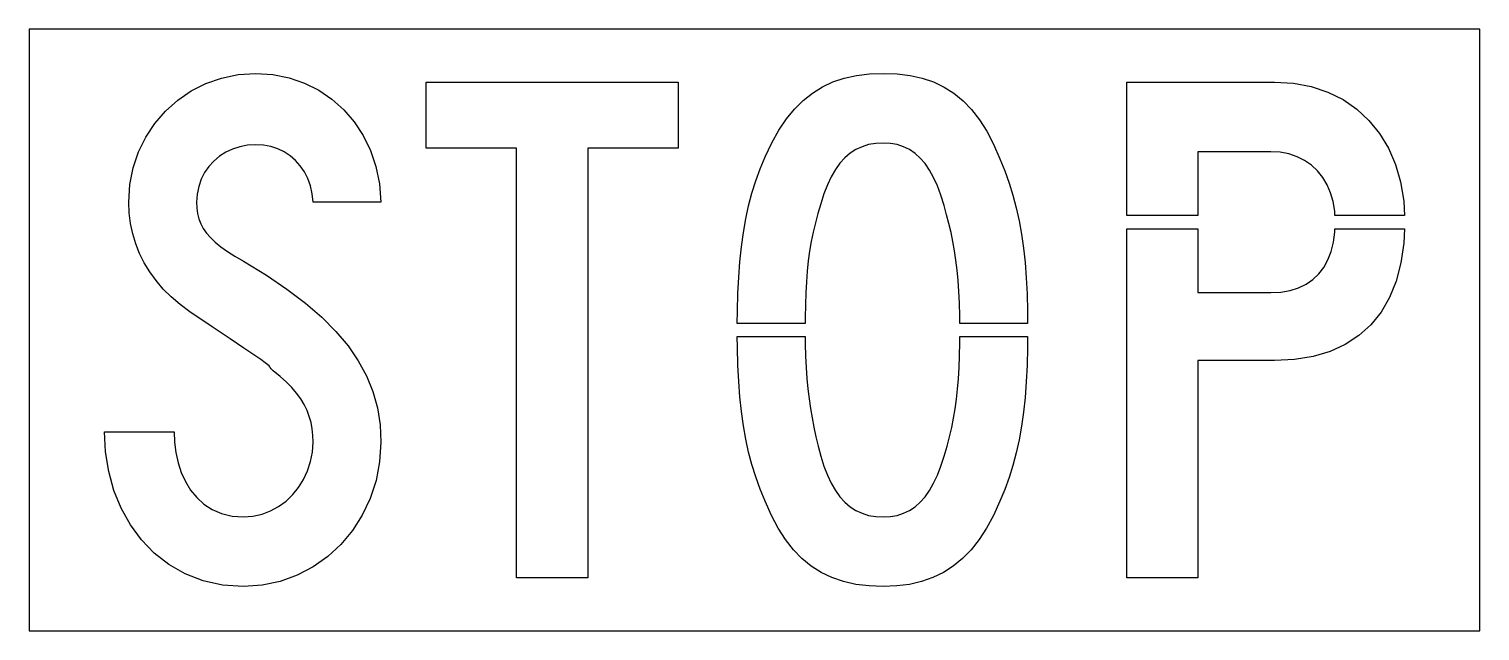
# Model space of a CAD drawing. Extents: x 0 to 82, y 0 to 34.
import ezdxf

# ---------------------------------------------------------------- set-up
doc = ezdxf.new("R2010")
doc.units = 0
doc.layers.add('CUT', color=7, linetype='Continuous')
doc.layers.add('OUTSIDE', color=1, linetype='Continuous')

msp = doc.modelspace()

# ---------------------------------------------------------------- linework, layer by layer
at = {"layer": 'CUT'}
for points in [[(19.2808, 7.4828), (18.8356, 6.5392), (18.2812, 5.674), (17.626, 4.89), (16.884, 4.204), (16.058, 3.6188), (15.162, 3.1484), (14.2016, 2.7984), (13.1852, 2.5828), (12.1268, 2.51), (10.9396, 2.594), (9.8364, 2.8348), (8.8256, 3.2268), (7.9044, 3.7504), (7.0784, 4.3944), (6.3532, 5.1504), (5.7288, 5.9988), (5.2108, 6.934), (4.802, 7.9392), (4.508, 9.0004), (4.326, 10.1092), (4.2644, 11.2516), (8.1956, 11.2516), (8.2208, 10.6636), (8.2964, 10.0784), (8.4224, 9.5044), (8.6044, 8.9556), (8.8368, 8.4376), (9.128, 7.9616), (9.478, 7.5332), (9.884, 7.1636), (10.3516, 6.8584), (10.878, 6.6316), (11.4716, 6.4888), (12.1268, 6.4384), (12.656, 6.4776), (13.1684, 6.5952), (13.65, 6.78), (14.1036, 7.032), (14.5236, 7.34), (14.9016, 7.704), (15.2348, 8.1128), (15.5176, 8.5636), (15.7444, 9.0508), (15.9152, 9.566), (16.0188, 10.1064), (16.0552, 10.6636), (16.044, 11.0472), (16.0048, 11.4196), (15.9376, 11.7752), (15.8396, 12.1224), (15.7136, 12.4584), (15.5512, 12.7888), (15.3552, 13.1108), (15.1228, 13.4272), (14.854, 13.7436), (14.5432, 14.0572), (14.1904, 14.3736), (13.7956, 14.69), (13.6892, 14.8076), (13.636, 14.8776), (13.6108, 14.9224), (13.5772, 14.9672), (13.5016, 15.0344), (13.3532, 15.1464), (13.0984, 15.3256), (12.7036, 15.5944), (12.138, 15.9752), (11.368, 16.496), (10.3572, 17.1736), (9.0804, 18.0304), (8.5372, 18.4364), (8.0416, 18.8648), (7.588, 19.3156), (7.1848, 19.7888), (6.8264, 20.2816), (6.5128, 20.794), (6.2468, 21.326), (6.0312, 21.8748), (5.8604, 22.4376), (5.74, 23.02), (5.6644, 23.6136), (5.642, 24.2212), (5.7064, 25.2096), (5.894, 26.1588), (6.1964, 27.0576), (6.6052, 27.8948), (7.1148, 28.6704), (7.7168, 29.3676), (8.4028, 29.9808), (9.1644, 30.5016), (9.9932, 30.9216), (10.8836, 31.2324), (11.8272, 31.4256), (12.8128, 31.49), (13.776, 31.4284), (14.6944, 31.2464), (15.5624, 30.9496), (16.3716, 30.5464), (17.1164, 30.0396), (17.7856, 29.4404), (18.3792, 28.7516), (18.8832, 27.9844), (19.292, 27.1388), (19.6028, 26.226), (19.8016, 25.2516), (19.8856, 24.2212), (16.0552, 24.2212), (16.0048, 24.6972), (15.904, 25.1424), (15.7556, 25.5568), (15.5652, 25.9348), (15.33, 26.2764), (15.0612, 26.5788), (14.756, 26.8392), (14.4172, 27.0604), (14.0532, 27.234), (13.6612, 27.36), (13.2468, 27.4356), (12.8128, 27.4636), (12.3564, 27.4356), (11.9168, 27.3516), (11.5024, 27.22), (11.1188, 27.038), (10.7632, 26.8112), (10.444, 26.5424), (10.1612, 26.2344), (9.9232, 25.89), (9.7328, 25.5148), (9.59, 25.1088), (9.5032, 24.6776), (9.4724, 24.2212), (9.4864, 23.888), (9.5256, 23.5772), (9.5984, 23.286), (9.702, 23.006), (9.8448, 22.7372), (10.0268, 22.4768), (10.2508, 22.222), (10.5196, 21.9644), (10.8416, 21.7068), (11.2112, 21.4408), (11.6396, 21.1692), (12.1268, 20.8808), (13.412, 20.0968), (14.5768, 19.3128), (15.6184, 18.5232), (16.5396, 17.7308), (17.3432, 16.9244), (18.032, 16.104), (18.6088, 15.264), (19.0764, 14.4044), (19.4348, 13.5168), (19.6868, 12.6012), (19.838, 11.6492), (19.8856, 10.6636), (19.8156, 9.552), (19.6112, 8.4908)], [(52.5028, 19.7972), (52.4496, 20.3824), (52.3824, 20.9424), (52.3012, 21.4772), (52.2088, 21.998), (52.1052, 22.5076), (51.9876, 23.0088), (51.8588, 23.5128), (51.7188, 24.0252), (51.5368, 24.6104), (51.3408, 25.1396), (51.1252, 25.6128), (50.8928, 26.0328), (50.6408, 26.3996), (50.3664, 26.7132), (50.0752, 26.9764), (49.7616, 27.1892), (49.4256, 27.3544), (49.0672, 27.4692), (48.6836, 27.5392), (48.2804, 27.5616), (47.852, 27.5392), (47.4516, 27.4692), (47.0764, 27.3544), (46.7292, 27.1948), (46.4044, 26.9848), (46.1048, 26.7272), (45.8276, 26.4192), (45.5728, 26.0636), (45.3376, 25.6548), (45.1192, 25.1956), (44.9232, 24.686), (44.7412, 24.1232), (44.5816, 23.5884), (44.4388, 23.0592), (44.3156, 22.5328), (44.2064, 22.0008), (44.1168, 21.4604), (44.0412, 20.906), (43.9824, 20.3292), (43.9348, 19.7272), (43.9012, 19.0944), (43.876, 18.4224), (43.862, 17.7112), (43.8607, 17.376), (40.0286, 17.376), (40.0344, 18.078), (40.0624, 19.0524), (40.1072, 19.9792), (40.1716, 20.8584), (40.2612, 21.6984), (40.3704, 22.502), (40.5048, 23.272), (40.6672, 24.014), (40.8548, 24.7308), (41.0732, 25.428), (41.3196, 26.1084), (41.5996, 26.7748), (41.9776, 27.57), (42.3808, 28.284), (42.8092, 28.9224), (43.2656, 29.4824), (43.7528, 29.9696), (44.2764, 30.3868), (44.8364, 30.7312), (45.4328, 31.0112), (46.074, 31.224), (46.76, 31.3752), (47.4964, 31.462), (48.2804, 31.49), (49.0644, 31.462), (49.798, 31.3724), (50.4812, 31.2212), (51.1224, 31.0084), (51.716, 30.7256), (52.2704, 30.3728), (52.7856, 29.95), (53.2644, 29.4544), (53.7096, 28.8804), (54.1212, 28.228), (54.5048, 27.4944), (54.8632, 26.6768), (55.1404, 25.9908), (55.3868, 25.302), (55.6052, 24.6076), (55.7928, 23.8964), (55.9552, 23.1684), (56.0896, 22.4152), (56.2016, 21.6312), (56.2884, 20.8108), (56.3528, 19.9484), (56.4004, 19.0384), (56.4256, 18.0724), (56.4313, 17.376), (52.5999, 17.376), (52.5952, 17.8064), (52.5784, 18.5148), (52.5476, 19.1756)], [(27.5492, 27.2676), (22.442, 27.2676), (22.442, 31), (36.6884, 31), (36.6884, 27.2676), (31.5784, 27.2676), (31.5784, 3), (27.5492, 3)], [(73.36, 25.2068), (73.1108, 25.6212), (72.8168, 25.9908), (72.4752, 26.3072), (72.0916, 26.576), (71.6688, 26.7888), (71.2068, 26.9428), (70.714, 27.038), (70.1876, 27.0688), (66.0604, 27.0688), (66.0604, 23.466), (62.034, 23.466), (62.034, 31), (70.3836, 31), (71.4588, 30.9356), (72.464, 30.7452), (73.3992, 30.4344), (74.2588, 30.0116), (75.0372, 29.4768), (75.726, 28.8384), (76.3252, 28.102), (76.8236, 27.2732), (77.224, 26.3576), (77.5124, 25.3608), (77.6916, 24.2856), (77.7356, 23.466), (73.8044, 23.466), (73.7912, 23.7116), (73.7044, 24.2492), (73.5588, 24.7504)], [(75.1604, 16.6864), (74.3904, 16.1824), (73.5252, 15.7904), (72.5676, 15.5076), (71.5204, 15.3368), (70.3836, 15.2808), (66.0604, 15.2808), (66.0604, 3), (62.034, 3), (62.034, 22.714), (66.0604, 22.714), (66.0604, 19.1112), (70.1876, 19.1112), (70.7532, 19.142), (71.2768, 19.2344), (71.75, 19.3828), (72.1784, 19.59), (72.5592, 19.8504), (72.8896, 20.1696), (73.1724, 20.5392), (73.4048, 20.962), (73.5868, 21.4324), (73.7184, 21.956), (73.7968, 22.5244), (73.8045, 22.714), (77.7337, 22.714), (77.6972, 21.9112), (77.5348, 20.7856), (77.2632, 19.758), (76.8908, 18.8312), (76.4148, 18.0108), (75.838, 17.294)], [(56.0896, 11.5596), (55.9552, 10.7952), (55.7928, 10.0616), (55.6052, 9.3532), (55.3868, 8.6644), (55.1404, 7.9896), (54.8632, 7.3232), (54.5048, 6.5252), (54.1156, 5.8056), (53.6956, 5.1616), (53.242, 4.5904), (52.7548, 4.092), (52.234, 3.6636), (51.674, 3.3052), (51.0776, 3.014), (50.442, 2.79), (49.7644, 2.6332), (49.042, 2.5408), (48.2804, 2.51), (47.4712, 2.5408), (46.7208, 2.6332), (46.0208, 2.79), (45.3684, 3.014), (44.7636, 3.3052), (44.2036, 3.6636), (43.6828, 4.092), (43.1984, 4.5904), (42.7532, 5.1616), (42.3388, 5.8056), (41.9552, 6.5252), (41.5996, 7.3232), (41.3196, 8.0092), (41.0732, 8.698), (40.8548, 9.3952), (40.6672, 10.1064), (40.5048, 10.8372), (40.3704, 11.596), (40.2612, 12.3884), (40.1716, 13.2172), (40.1072, 14.0936), (40.0624, 15.0176), (40.0344, 16.0032), (40.0294, 16.624), (43.8616, 16.624), (43.8648, 16.216), (43.8816, 15.5272), (43.9124, 14.8776), (43.9572, 14.2644), (44.0132, 13.682), (44.0804, 13.1192), (44.1588, 12.5732), (44.2512, 12.0384), (44.3548, 11.5064), (44.4724, 10.9744), (44.6012, 10.434), (44.7412, 9.8768), (44.9232, 9.314), (45.1192, 8.8044), (45.3376, 8.3452), (45.5728, 7.9364), (45.8276, 7.5808), (46.1048, 7.2728), (46.4044, 7.0152), (46.7292, 6.8052), (47.0764, 6.6456), (47.4516, 6.5308), (47.852, 6.4608), (48.2804, 6.4384), (48.6836, 6.4608), (49.0672, 6.5308), (49.4256, 6.6456), (49.7616, 6.8052), (50.0752, 7.0152), (50.3664, 7.2728), (50.6408, 7.5808), (50.8928, 7.9364), (51.1252, 8.3452), (51.3408, 8.8044), (51.5368, 9.314), (51.7188, 9.8768), (51.8812, 10.4312), (52.0212, 10.9688), (52.1472, 11.4952), (52.2536, 12.0216), (52.3432, 12.5508), (52.4188, 13.094), (52.4776, 13.6596), (52.5252, 14.2504), (52.5616, 14.8776), (52.584, 15.5496), (52.598, 16.2692), (52.6005, 16.624), (56.4305, 16.624), (56.4256, 16.0004), (56.4004, 15.012), (56.3528, 14.0796), (56.2884, 13.1948), (56.2016, 12.3576)]]:
    msp.add_lwpolyline(points, close=True, dxfattribs=at)
at = {"layer": 'OUTSIDE'}
msp.add_lwpolyline([(0, 0), (82, 0), (82, 34), (0, 34)], close=True, dxfattribs=at)

doc.saveas('drawing.dxf')
